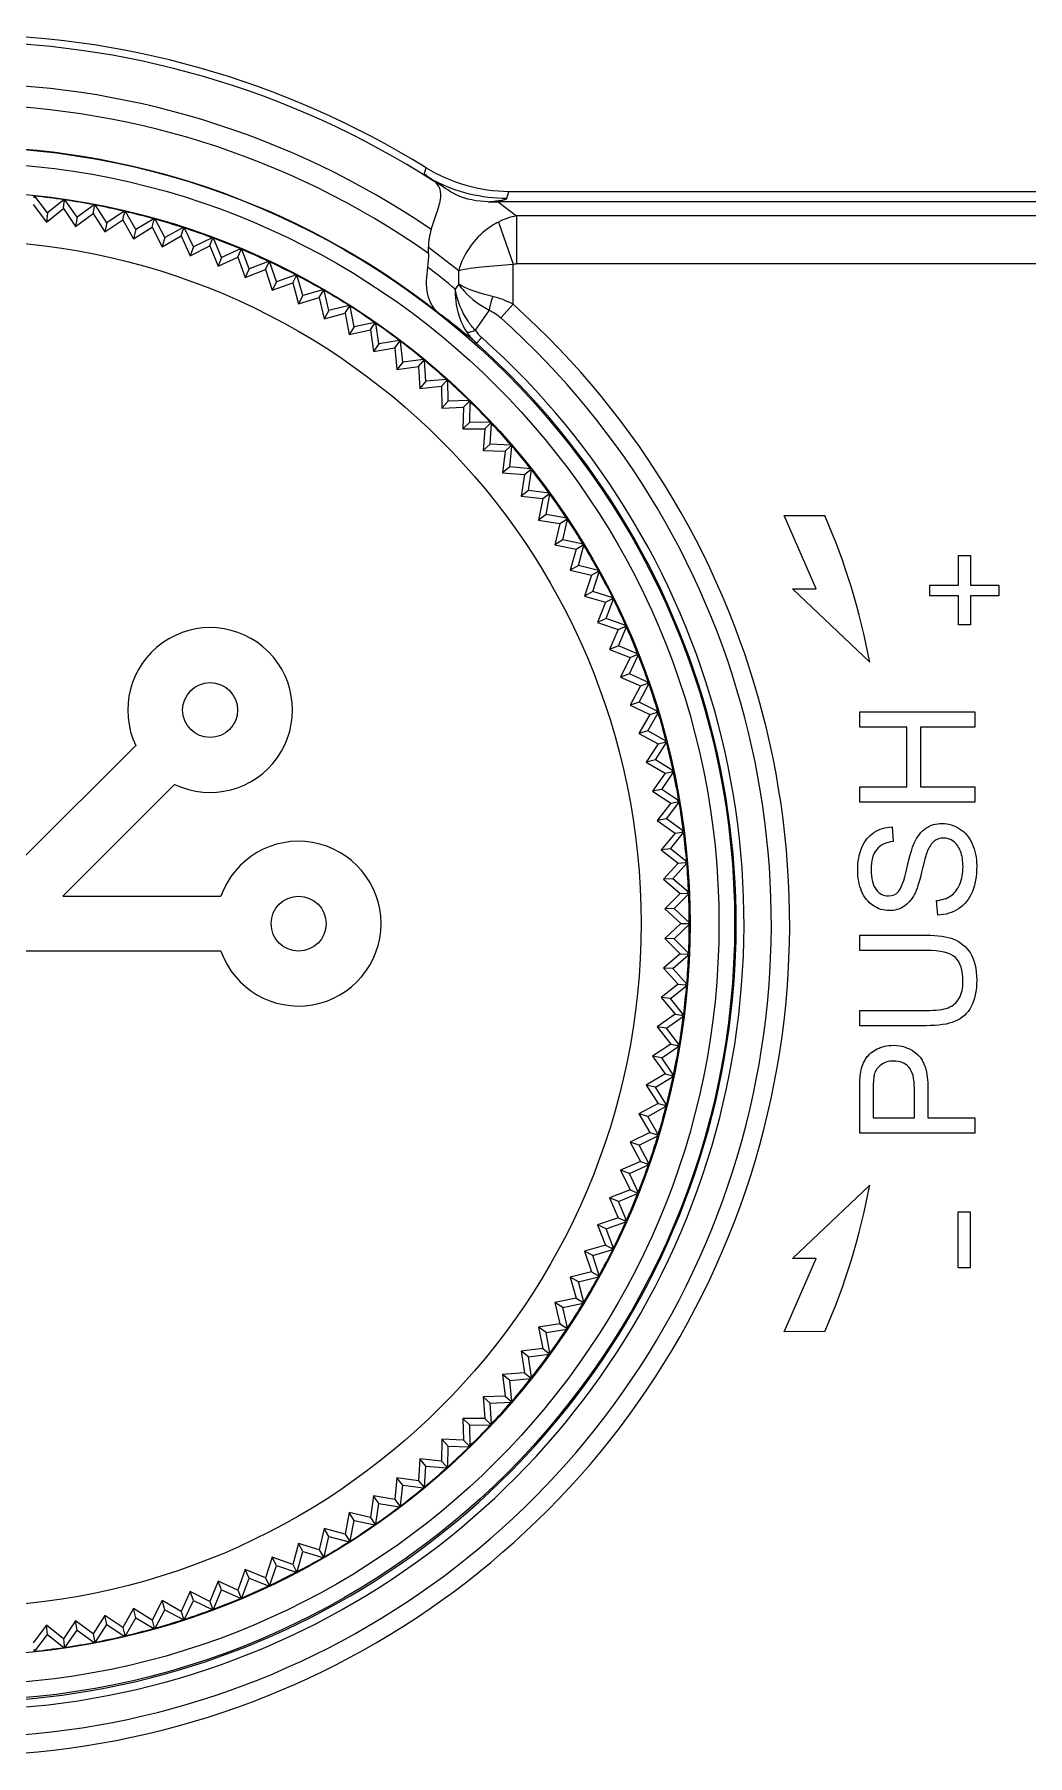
# Model space of a CAD drawing. Header units: millimetres. Extents: x 7299 to 8631, y -553 to 367.
# Drawn here: x 7945.48 to 7964.46, y 80.09 to 113 of the extents above; entities that cross this region are included whole.
import ezdxf

# ---------------------------------------------------------------- set-up
doc = ezdxf.new("R2010")
doc.units = ezdxf.units.MM
doc.layers.get('0').update_dxf_attribs({"linetype": 'CONTINUOUS'})

msp = doc.modelspace()

# ---------------------------------------------------------------- linework, layer by layer
at = {"color": 7, "linetype": 'Continuous'}
for p, q in [((7952.926, 110.326), (7952.966, 110.445)), ((7945.468, 109.874), (7945.484, 109.903)), ((7945.726, 109.587), (7945.484, 109.903)), ((7954.504, 109.857), (7954.544, 109.995)), ((7954.544, 109.995), (7986.027, 109.995)), ((7945.454, 109.743), (7945.704, 109.408)), ((7945.704, 109.408), (7946.029, 109.67)), ((7945.726, 109.587), (7945.704, 109.408)), ((7946.039, 109.833), (7945.726, 109.587)), ((7946.029, 109.67), (7946.048, 109.801)), ((7946.029, 109.67), (7946.264, 109.325)), ((7946.039, 109.833), (7946.048, 109.801)), ((7946.048, 109.801), (7946.066, 109.829)), ((7946.294, 109.503), (7946.066, 109.829)), ((7946.264, 109.325), (7946.6, 109.574)), ((7946.617, 109.736), (7946.294, 109.503)), ((7946.6, 109.574), (7946.624, 109.703)), ((7946.6, 109.574), (7946.82, 109.219)), ((7946.617, 109.736), (7946.624, 109.703)), ((7946.624, 109.703), (7946.643, 109.731)), ((7946.858, 109.396), (7946.643, 109.731)), ((7947.19, 109.615), (7946.858, 109.396)), ((7947.166, 109.453), (7947.196, 109.582)), ((7947.19, 109.615), (7947.196, 109.582)), ((7947.196, 109.582), (7947.216, 109.609)), ((7947.416, 109.265), (7947.216, 109.609)), ((7985.828, 109.796), (7954.344, 109.796)), ((7954.344, 109.796), (7954.694, 109.526)), ((7946.294, 109.503), (7946.264, 109.325)), ((7946.82, 109.219), (7947.166, 109.453)), ((7946.858, 109.396), (7946.82, 109.219)), ((7947.166, 109.453), (7947.371, 109.09)), ((7947.371, 109.09), (7947.727, 109.309)), ((7947.416, 109.265), (7947.371, 109.09)), ((7947.758, 109.47), (7947.416, 109.265)), ((7947.727, 109.309), (7947.762, 109.436)), ((7947.727, 109.309), (7947.917, 108.937)), ((7947.758, 109.47), (7947.762, 109.436)), ((7947.762, 109.436), (7947.783, 109.462)), ((7947.969, 109.11), (7947.783, 109.462)), ((7948.319, 109.301), (7947.969, 109.11)), ((7948.281, 109.142), (7948.322, 109.267)), ((7948.319, 109.301), (7948.322, 109.267)), ((7948.322, 109.267), (7948.344, 109.293)), ((7948.515, 108.933), (7948.344, 109.293)), ((7954.349, 109.409), (7954.626, 108.601)), ((7954.694, 109.526), (7954.694, 108.612)), ((7985.852, 109.526), (7954.694, 109.526)), ((7947.917, 108.937), (7948.281, 109.142)), ((7947.969, 109.11), (7947.917, 108.937)), ((7948.281, 109.142), (7948.455, 108.762)), ((7948.455, 108.762), (7948.828, 108.952)), ((7948.515, 108.933), (7948.455, 108.762)), ((7948.872, 109.109), (7948.515, 108.933)), ((7948.828, 108.952), (7948.874, 109.075)), ((7948.828, 108.952), (7948.986, 108.565)), ((7948.872, 109.109), (7948.874, 109.075)), ((7948.874, 109.075), (7948.897, 109.099)), ((7949.053, 108.733), (7948.897, 109.099)), ((7953.009, 108.808), (7953.009, 108.928)), ((7953.009, 108.928), (7953.587, 108.482)), ((7948.986, 108.565), (7949.366, 108.738)), ((7949.053, 108.733), (7948.986, 108.565)), ((7949.417, 108.893), (7949.053, 108.733)), ((7949.366, 108.738), (7949.417, 108.86)), ((7949.366, 108.738), (7949.508, 108.346)), ((7949.417, 108.893), (7949.417, 108.86)), ((7949.417, 108.86), (7949.441, 108.883)), ((7949.582, 108.511), (7949.441, 108.883)), ((7949.952, 108.656), (7949.582, 108.511)), ((7949.895, 108.503), (7949.951, 108.622)), ((7949.952, 108.656), (7949.951, 108.622)), ((7949.951, 108.622), (7949.976, 108.644)), ((7950.101, 108.266), (7949.976, 108.644)), ((7954.626, 107.838), (7954.626, 108.601)), ((7985.852, 108.612), (7954.695, 108.612)), ((7949.582, 108.511), (7949.508, 108.346)), ((7949.508, 108.346), (7949.895, 108.503)), ((7949.895, 108.503), (7950.02, 108.104)), ((7950.101, 108.266), (7950.02, 108.104)), ((7950.477, 108.396), (7950.101, 108.266)), ((7950.414, 108.246), (7950.475, 108.362)), ((7950.477, 108.396), (7950.475, 108.362)), ((7950.475, 108.362), (7950.501, 108.383)), ((7950.609, 108.001), (7950.501, 108.383)), ((7953.587, 108.219), (7953.587, 108.482)), ((7950.02, 108.104), (7950.414, 108.246)), ((7950.414, 108.246), (7950.522, 107.842)), ((7950.609, 108.001), (7950.522, 107.842)), ((7950.522, 107.842), (7950.921, 107.967)), ((7950.991, 108.114), (7950.609, 108.001)), ((7950.921, 107.967), (7950.987, 108.081)), ((7950.921, 107.967), (7951.013, 107.559)), ((7950.991, 108.114), (7950.987, 108.081)), ((7950.987, 108.081), (7951.014, 108.101)), ((7951.106, 107.714), (7951.014, 108.101)), ((7953.587, 108.219), (7953.522, 108.125)), ((7951.106, 107.714), (7951.013, 107.559)), ((7951.013, 107.559), (7951.416, 107.667)), ((7951.492, 107.811), (7951.106, 107.714)), ((7951.416, 107.667), (7951.487, 107.778)), ((7951.416, 107.667), (7951.491, 107.256)), ((7951.492, 107.811), (7951.487, 107.778)), ((7951.487, 107.778), (7951.515, 107.797)), ((7951.591, 107.406), (7951.515, 107.797)), ((7954.169, 107.722), (7953.904, 107.338)), ((7954.626, 107.838), (7954.392, 107.577)), ((7951.591, 107.406), (7951.491, 107.256)), ((7951.491, 107.256), (7951.899, 107.346)), ((7951.981, 107.487), (7951.591, 107.406)), ((7951.899, 107.346), (7951.974, 107.455)), ((7951.899, 107.346), (7951.956, 106.932)), ((7951.981, 107.487), (7951.974, 107.455)), ((7951.974, 107.455), (7952.002, 107.472)), ((7952.062, 107.079), (7952.002, 107.472)), ((7952.062, 107.079), (7951.956, 106.932)), ((7951.956, 106.932), (7952.367, 107.006)), ((7952.455, 107.143), (7952.062, 107.079)), ((7952.367, 107.006), (7952.447, 107.111)), ((7952.367, 107.006), (7952.407, 106.59)), ((7952.455, 107.143), (7952.447, 107.111)), ((7952.447, 107.111), (7952.476, 107.127)), ((7952.519, 106.732), (7952.476, 107.127)), ((7954.027, 107.203), (7953.927, 107.091)), ((7952.519, 106.732), (7952.407, 106.59)), ((7952.407, 106.59), (7952.821, 106.646)), ((7952.914, 106.78), (7952.519, 106.732)), ((7952.821, 106.646), (7952.905, 106.748)), ((7952.821, 106.646), (7952.843, 106.229)), ((7952.914, 106.78), (7952.905, 106.748)), ((7952.905, 106.748), (7952.935, 106.763)), ((7952.961, 106.366), (7952.935, 106.763)), ((7952.961, 106.366), (7952.843, 106.229)), ((7953.358, 106.398), (7952.961, 106.366)), ((7953.259, 106.268), (7953.347, 106.366)), ((7953.358, 106.398), (7953.347, 106.366)), ((7953.347, 106.366), (7953.378, 106.38)), ((7953.388, 105.982), (7953.378, 106.38)), ((7952.843, 106.229), (7953.259, 106.268)), ((7953.259, 106.268), (7953.264, 105.85)), ((7953.388, 105.982), (7953.264, 105.85)), ((7953.785, 105.997), (7953.388, 105.982)), ((7953.681, 105.872), (7953.773, 105.966)), ((7953.785, 105.997), (7953.773, 105.966)), ((7953.773, 105.966), (7953.804, 105.979)), ((7953.798, 105.581), (7953.804, 105.979)), ((7953.264, 105.85), (7953.681, 105.872)), ((7953.681, 105.872), (7953.668, 105.454)), ((7953.798, 105.581), (7953.668, 105.454)), ((7953.668, 105.454), (7954.086, 105.458)), ((7954.196, 105.579), (7953.798, 105.581)), ((7954.086, 105.458), (7954.056, 105.041)), ((7954.086, 105.458), (7954.182, 105.548)), ((7954.196, 105.579), (7954.182, 105.548)), ((7954.182, 105.548), (7954.214, 105.56)), ((7954.19, 105.162), (7954.214, 105.56)), ((7954.19, 105.162), (7954.056, 105.041)), ((7954.056, 105.041), (7954.474, 105.028)), ((7954.588, 105.144), (7954.19, 105.162)), ((7954.474, 105.028), (7954.426, 104.613)), ((7954.474, 105.028), (7954.573, 105.114)), ((7954.565, 104.728), (7954.605, 105.124)), ((7954.588, 105.144), (7954.573, 105.114)), ((7954.573, 105.114), (7954.605, 105.124)), ((7954.565, 104.728), (7954.426, 104.613)), ((7954.962, 104.693), (7954.565, 104.728)), ((7954.843, 104.582), (7954.946, 104.663)), ((7954.922, 104.278), (7954.978, 104.672)), ((7954.962, 104.693), (7954.946, 104.663)), ((7954.946, 104.663), (7954.978, 104.672)), ((7954.426, 104.613), (7954.843, 104.582)), ((7954.843, 104.582), (7954.778, 104.169)), ((7954.922, 104.278), (7954.778, 104.169)), ((7954.778, 104.169), (7955.193, 104.12)), ((7955.317, 104.227), (7954.922, 104.278)), ((7955.193, 104.12), (7955.111, 103.711)), ((7955.193, 104.12), (7955.299, 104.198)), ((7955.259, 103.814), (7955.332, 104.205)), ((7955.317, 104.227), (7955.299, 104.198)), ((7955.299, 104.198), (7955.332, 104.205)), ((7955.259, 103.814), (7955.111, 103.711)), ((7955.111, 103.711), (7955.523, 103.645)), ((7955.651, 103.746), (7955.259, 103.814)), ((7955.523, 103.645), (7955.633, 103.718)), ((7955.577, 103.336), (7955.666, 103.724)), ((7955.651, 103.746), (7955.633, 103.718)), ((7955.633, 103.718), (7955.666, 103.724)), ((7959.811, 103.798), (7960.585, 103.795)), ((7960.421, 102.395), (7959.811, 103.798)), ((7955.523, 103.645), (7955.424, 103.239)), ((7955.577, 103.336), (7955.424, 103.239)), ((7955.966, 103.252), (7955.577, 103.336)), ((7955.424, 103.239), (7955.833, 103.156)), ((7955.833, 103.156), (7955.717, 102.755)), ((7955.833, 103.156), (7955.946, 103.224)), ((7955.874, 102.845), (7955.979, 103.229)), ((7955.966, 103.252), (7955.946, 103.224)), ((7955.946, 103.224), (7955.979, 103.229)), ((7963.143, 103.034), (7963.372, 103.034)), ((7963.143, 102.468), (7963.143, 103.034)), ((7963.372, 103.034), (7963.372, 102.468)), ((7955.874, 102.845), (7955.717, 102.755)), ((7955.717, 102.755), (7956.123, 102.655)), ((7956.259, 102.745), (7955.874, 102.845)), ((7956.123, 102.655), (7956.239, 102.718)), ((7956.15, 102.342), (7956.272, 102.721)), ((7956.259, 102.745), (7956.239, 102.718)), ((7956.239, 102.718), (7956.272, 102.721)), ((7956.123, 102.655), (7955.99, 102.259)), ((7956.15, 102.342), (7955.99, 102.259)), ((7956.531, 102.226), (7956.15, 102.342)), ((7959.968, 102.395), (7960.421, 102.395)), ((7961.445, 100.995), (7959.968, 102.395)), ((7962.591, 102.468), (7963.143, 102.468)), ((7962.591, 102.262), (7962.591, 102.468)), ((7963.372, 102.468), (7963.914, 102.468)), ((7963.914, 102.468), (7963.914, 102.262)), ((7955.99, 102.259), (7956.391, 102.142)), ((7956.391, 102.142), (7956.242, 101.751)), ((7956.391, 102.142), (7956.509, 102.2)), ((7956.406, 101.828), (7956.543, 102.202)), ((7956.531, 102.226), (7956.509, 102.2)), ((7956.509, 102.2), (7956.543, 102.202)), ((7963.143, 102.262), (7962.591, 102.262)), ((7963.143, 101.711), (7963.143, 102.262)), ((7963.914, 102.262), (7963.372, 102.262)), ((7963.372, 102.262), (7963.372, 101.711)), ((7956.406, 101.828), (7956.242, 101.751)), ((7956.242, 101.751), (7956.638, 101.618)), ((7956.781, 101.696), (7956.406, 101.828)), ((7956.781, 101.696), (7956.758, 101.671)), ((7963.372, 101.711), (7963.143, 101.711)), ((7956.638, 101.618), (7956.472, 101.234)), ((7956.638, 101.618), (7956.758, 101.671)), ((7956.639, 101.304), (7956.792, 101.672)), ((7956.758, 101.671), (7956.792, 101.672)), ((7956.639, 101.304), (7956.472, 101.234)), ((7956.472, 101.234), (7956.862, 101.084)), ((7957.008, 101.156), (7956.639, 101.304)), ((7956.862, 101.084), (7956.681, 100.708)), ((7956.85, 100.771), (7957.018, 101.131)), ((7956.862, 101.084), (7956.985, 101.132)), ((7957.008, 101.156), (7956.985, 101.132)), ((7956.985, 101.132), (7957.018, 101.131)), ((7956.85, 100.771), (7956.681, 100.708)), ((7956.681, 100.708), (7957.064, 100.541)), ((7957.213, 100.607), (7956.85, 100.771)), ((7957.064, 100.541), (7956.867, 100.173)), ((7957.039, 100.229), (7957.222, 100.582)), ((7957.064, 100.541), (7957.188, 100.585)), ((7957.213, 100.607), (7957.188, 100.585)), ((7957.188, 100.585), (7957.222, 100.582)), ((7957.039, 100.229), (7956.867, 100.173)), ((7956.867, 100.173), (7957.243, 99.991)), ((7957.395, 100.05), (7957.039, 100.229)), ((7957.395, 100.05), (7957.369, 100.029)), ((7961.252, 100.044), (7963.452, 100.044)), ((7961.252, 99.753), (7961.252, 100.044)), ((7963.452, 100.044), (7963.452, 99.753)), ((7957.243, 99.991), (7957.031, 99.631)), ((7957.205, 99.679), (7957.402, 100.025)), ((7957.243, 99.991), (7957.369, 100.029)), ((7957.369, 100.029), (7957.402, 100.025)), ((7962.155, 99.753), (7961.252, 99.753)), ((7962.155, 98.609), (7962.155, 99.753)), ((7963.452, 99.753), (7962.415, 99.753)), ((7962.415, 99.753), (7962.415, 98.609)), ((7947.414, 99.4), (7945.277, 97.263)), ((7957.205, 99.679), (7957.031, 99.631)), ((7957.031, 99.631), (7957.399, 99.433)), ((7957.399, 99.433), (7957.171, 99.082)), ((7957.553, 99.486), (7957.205, 99.679)), ((7957.347, 99.124), (7957.559, 99.461)), ((7957.399, 99.433), (7957.526, 99.466)), ((7957.553, 99.486), (7957.526, 99.466)), ((7957.526, 99.466), (7957.559, 99.461)), ((7957.347, 99.124), (7957.171, 99.082)), ((7957.171, 99.082), (7957.531, 98.869)), ((7957.687, 98.916), (7957.347, 99.124)), ((7957.531, 98.869), (7957.289, 98.528)), ((7957.467, 98.562), (7957.693, 98.89)), ((7957.531, 98.869), (7957.66, 98.897)), ((7957.687, 98.916), (7957.66, 98.897)), ((7957.66, 98.897), (7957.693, 98.89)), ((7948.157, 98.657), (7946.019, 96.52)), ((7957.467, 98.562), (7957.289, 98.528)), ((7957.289, 98.528), (7957.639, 98.3)), ((7957.797, 98.341), (7957.467, 98.562)), ((7961.252, 98.609), (7962.155, 98.609)), ((7961.252, 98.318), (7961.252, 98.609)), ((7962.415, 98.609), (7963.452, 98.609)), ((7963.452, 98.609), (7963.452, 98.318)), ((7957.639, 98.3), (7957.384, 97.97)), ((7957.562, 97.996), (7957.802, 98.315)), ((7957.639, 98.3), (7957.769, 98.322)), ((7957.797, 98.341), (7957.769, 98.322)), ((7957.769, 98.322), (7957.802, 98.315)), ((7963.452, 98.318), (7961.252, 98.318)), ((7957.562, 97.996), (7957.384, 97.97)), ((7957.384, 97.97), (7957.724, 97.728)), ((7957.724, 97.728), (7957.455, 97.408)), ((7957.883, 97.761), (7957.562, 97.996)), ((7957.634, 97.427), (7957.887, 97.735)), ((7957.724, 97.728), (7957.855, 97.744)), ((7957.883, 97.761), (7957.855, 97.744)), ((7957.855, 97.744), (7957.887, 97.735)), ((7961.871, 97.845), (7961.892, 97.566)), ((7957.634, 97.427), (7957.455, 97.408)), ((7957.455, 97.408), (7957.784, 97.152)), ((7957.945, 97.179), (7957.634, 97.427)), ((7957.784, 97.152), (7957.502, 96.844)), ((7957.682, 96.855), (7957.947, 97.152)), ((7957.784, 97.152), (7957.916, 97.163)), ((7957.945, 97.179), (7957.916, 97.163)), ((7957.916, 97.163), (7957.947, 97.152)), ((7957.682, 96.855), (7957.502, 96.844)), ((7957.502, 96.844), (7957.821, 96.574)), ((7957.983, 96.594), (7957.682, 96.855)), ((7946.019, 96.52), (7949.042, 96.52)), ((7957.821, 96.574), (7957.526, 96.278)), ((7957.706, 96.282), (7957.984, 96.568)), ((7957.821, 96.574), (7957.952, 96.58)), ((7957.983, 96.594), (7957.952, 96.58)), ((7957.952, 96.58), (7957.984, 96.568)), ((7962.745, 96.16), (7962.721, 96.435)), ((7957.706, 96.282), (7957.526, 96.278)), ((7957.526, 96.278), (7957.833, 95.995)), ((7958.009, 95.995), (7957.706, 96.282)), ((7957.833, 95.995), (7957.526, 95.712)), ((7957.706, 95.708), (7958.009, 95.995)), ((7957.833, 95.995), (7958.009, 95.995)), ((7961.252, 95.775), (7962.523, 95.775)), ((7961.252, 95.483), (7961.252, 95.775)), ((7949.042, 95.47), (7945.277, 95.47)), ((7957.706, 95.708), (7957.526, 95.712)), ((7957.526, 95.712), (7957.821, 95.416)), ((7957.984, 95.423), (7957.706, 95.708)), ((7962.521, 95.483), (7961.252, 95.483)), ((7957.821, 95.416), (7957.502, 95.146)), ((7957.682, 95.135), (7957.502, 95.146)), ((7957.502, 95.146), (7957.784, 94.838)), ((7957.682, 95.135), (7957.983, 95.396)), ((7957.947, 94.838), (7957.682, 95.135)), ((7957.821, 95.416), (7957.952, 95.411)), ((7957.984, 95.423), (7957.952, 95.411)), ((7957.952, 95.411), (7957.983, 95.396)), ((7957.784, 94.838), (7957.455, 94.582)), ((7957.634, 94.563), (7957.945, 94.812)), ((7957.784, 94.838), (7957.916, 94.827)), ((7957.947, 94.838), (7957.916, 94.827)), ((7957.916, 94.827), (7957.945, 94.812)), ((7957.634, 94.563), (7957.455, 94.582)), ((7957.455, 94.582), (7957.724, 94.263)), ((7957.887, 94.255), (7957.634, 94.563)), ((7957.724, 94.263), (7957.384, 94.02)), ((7957.562, 93.994), (7957.883, 94.229)), ((7957.724, 94.263), (7957.855, 94.246)), ((7957.887, 94.255), (7957.855, 94.246)), ((7957.855, 94.246), (7957.883, 94.229)), ((7961.252, 94.335), (7962.521, 94.335)), ((7961.252, 94.044), (7961.252, 94.335)), ((7957.562, 93.994), (7957.384, 94.02)), ((7957.384, 94.02), (7957.639, 93.69)), ((7957.802, 93.676), (7957.562, 93.994)), ((7962.523, 94.044), (7961.252, 94.044)), ((7957.639, 93.69), (7957.289, 93.462)), ((7957.467, 93.428), (7957.289, 93.462)), ((7957.289, 93.462), (7957.531, 93.121)), ((7957.467, 93.428), (7957.797, 93.65)), ((7957.639, 93.69), (7957.769, 93.668)), ((7957.802, 93.676), (7957.769, 93.668)), ((7957.769, 93.668), (7957.797, 93.65)), ((7957.531, 93.121), (7957.171, 92.908)), ((7957.693, 93.1), (7957.467, 93.428)), ((7957.531, 93.121), (7957.66, 93.094)), ((7957.347, 92.867), (7957.171, 92.908)), ((7957.171, 92.908), (7957.399, 92.557)), ((7957.347, 92.867), (7957.687, 93.074)), ((7957.559, 92.53), (7957.347, 92.867)), ((7957.693, 93.1), (7957.66, 93.094)), ((7957.66, 93.094), (7957.687, 93.074)), ((7961.252, 91.99), (7961.252, 92.82)), ((7961.511, 92.844), (7961.511, 92.281)), ((7962.298, 92.281), (7962.298, 92.85)), ((7962.557, 92.845), (7962.557, 92.281)), ((7957.399, 92.557), (7957.031, 92.36)), ((7957.205, 92.311), (7957.553, 92.504)), ((7957.399, 92.557), (7957.526, 92.525)), ((7957.559, 92.53), (7957.526, 92.525)), ((7957.526, 92.525), (7957.553, 92.504)), ((7957.205, 92.311), (7957.031, 92.36)), ((7957.031, 92.36), (7957.243, 92)), ((7957.402, 91.965), (7957.205, 92.311)), ((7961.511, 92.281), (7962.298, 92.281)), ((7962.557, 92.281), (7963.452, 92.281)), ((7963.452, 92.281), (7963.452, 91.99)), ((7957.243, 92), (7956.867, 91.817)), ((7957.039, 91.762), (7956.867, 91.817)), ((7956.867, 91.817), (7957.064, 91.449)), ((7957.039, 91.762), (7957.395, 91.94)), ((7957.243, 92), (7957.369, 91.962)), ((7957.402, 91.965), (7957.369, 91.962)), ((7957.369, 91.962), (7957.395, 91.94)), ((7963.452, 91.99), (7961.252, 91.99)), ((7957.222, 91.408), (7957.039, 91.762)), ((7957.064, 91.449), (7956.681, 91.283)), ((7956.85, 91.22), (7956.681, 91.283)), ((7956.681, 91.283), (7956.862, 90.906)), ((7956.85, 91.22), (7957.213, 91.383)), ((7957.018, 90.859), (7956.85, 91.22)), ((7957.064, 91.449), (7957.188, 91.406)), ((7957.222, 91.408), (7957.188, 91.406)), ((7957.188, 91.406), (7957.213, 91.383)), ((7956.862, 90.906), (7956.472, 90.756)), ((7956.639, 90.686), (7957.008, 90.834)), ((7956.862, 90.906), (7956.985, 90.858)), ((7957.018, 90.859), (7956.985, 90.858)), ((7956.985, 90.858), (7957.008, 90.834)), ((7959.968, 89.595), (7961.445, 90.995)), ((7956.639, 90.686), (7956.472, 90.756)), ((7956.472, 90.756), (7956.638, 90.373)), ((7956.792, 90.319), (7956.639, 90.686)), ((7956.638, 90.373), (7956.242, 90.239)), ((7956.406, 90.162), (7956.242, 90.239)), ((7956.242, 90.239), (7956.391, 89.849)), ((7956.406, 90.162), (7956.781, 90.294)), ((7956.543, 89.788), (7956.406, 90.162)), ((7956.638, 90.373), (7956.758, 90.319)), ((7956.792, 90.319), (7956.758, 90.319)), ((7956.758, 90.319), (7956.781, 90.294)), ((7963.37, 90.482), (7963.131, 90.482)), ((7963.131, 90.482), (7963.131, 89.42)), ((7963.37, 89.42), (7963.37, 90.482)), ((7956.391, 89.849), (7955.99, 89.732)), ((7956.391, 89.849), (7956.509, 89.79)), ((7956.15, 89.648), (7955.99, 89.732)), ((7955.99, 89.732), (7956.123, 89.336)), ((7956.15, 89.648), (7956.531, 89.765)), ((7956.272, 89.269), (7956.15, 89.648)), ((7956.543, 89.788), (7956.509, 89.79)), ((7956.509, 89.79), (7956.531, 89.765)), ((7959.811, 88.192), (7960.421, 89.595)), ((7960.421, 89.595), (7959.968, 89.595)), ((7956.123, 89.336), (7955.717, 89.236)), ((7955.874, 89.145), (7955.717, 89.236)), ((7955.717, 89.236), (7955.833, 88.834)), ((7955.874, 89.145), (7956.259, 89.246)), ((7956.123, 89.336), (7956.239, 89.272)), ((7956.272, 89.269), (7956.239, 89.272)), ((7956.239, 89.272), (7956.259, 89.246)), ((7963.131, 89.42), (7963.37, 89.42)), ((7955.979, 88.761), (7955.874, 89.145)), ((7955.833, 88.834), (7955.424, 88.751)), ((7955.577, 88.654), (7955.424, 88.751)), ((7955.424, 88.751), (7955.523, 88.345)), ((7955.577, 88.654), (7955.966, 88.739)), ((7955.666, 88.266), (7955.577, 88.654)), ((7955.833, 88.834), (7955.946, 88.766)), ((7955.979, 88.761), (7955.946, 88.766)), ((7955.946, 88.766), (7955.966, 88.739)), ((7955.523, 88.345), (7955.111, 88.28)), ((7955.259, 88.176), (7955.111, 88.28)), ((7955.111, 88.28), (7955.193, 87.87)), ((7955.259, 88.176), (7955.651, 88.244)), ((7955.523, 88.345), (7955.633, 88.272)), ((7955.666, 88.266), (7955.633, 88.272)), ((7955.633, 88.272), (7955.651, 88.244)), ((7960.585, 88.195), (7959.811, 88.192)), ((7955.193, 87.87), (7954.778, 87.821)), ((7955.193, 87.87), (7955.299, 87.792)), ((7955.332, 87.785), (7955.259, 88.176)), ((7954.922, 87.712), (7954.778, 87.821)), ((7954.778, 87.821), (7954.843, 87.409)), ((7954.922, 87.712), (7955.317, 87.764)), ((7954.978, 87.318), (7954.922, 87.712)), ((7955.332, 87.785), (7955.299, 87.792)), ((7955.299, 87.792), (7955.317, 87.764)), ((7954.843, 87.409), (7954.426, 87.378)), ((7954.565, 87.262), (7954.426, 87.378)), ((7954.426, 87.378), (7954.474, 86.963)), ((7954.565, 87.262), (7954.962, 87.297)), ((7954.605, 86.866), (7954.565, 87.262)), ((7954.843, 87.409), (7954.946, 87.327)), ((7954.978, 87.318), (7954.946, 87.327)), ((7954.946, 87.327), (7954.962, 87.297)), ((7954.474, 86.963), (7954.056, 86.949)), ((7954.19, 86.828), (7954.056, 86.949)), ((7954.056, 86.949), (7954.086, 86.532)), ((7954.474, 86.963), (7954.573, 86.876)), ((7954.605, 86.866), (7954.573, 86.876)), ((7954.573, 86.876), (7954.588, 86.846)), ((7954.19, 86.828), (7954.588, 86.846)), ((7954.214, 86.431), (7954.19, 86.828)), ((7953.798, 86.41), (7953.668, 86.536)), ((7954.086, 86.532), (7953.668, 86.536)), ((7953.668, 86.536), (7953.681, 86.119)), ((7953.798, 86.41), (7954.196, 86.411)), ((7953.804, 86.012), (7953.798, 86.41)), ((7954.086, 86.532), (7954.182, 86.442)), ((7954.214, 86.431), (7954.182, 86.442)), ((7954.182, 86.442), (7954.196, 86.411)), ((7953.264, 86.14), (7953.259, 85.722)), ((7953.388, 86.008), (7953.264, 86.14)), ((7953.681, 86.119), (7953.264, 86.14)), ((7953.378, 85.61), (7953.388, 86.008)), ((7953.388, 86.008), (7953.785, 85.993)), ((7953.681, 86.119), (7953.773, 86.024)), ((7953.804, 86.012), (7953.773, 86.024)), ((7953.773, 86.024), (7953.785, 85.993)), ((7952.843, 85.761), (7952.821, 85.344)), ((7952.961, 85.624), (7952.843, 85.761)), ((7953.259, 85.722), (7952.843, 85.761)), ((7952.935, 85.227), (7952.961, 85.624)), ((7952.961, 85.624), (7953.358, 85.593)), ((7953.259, 85.722), (7953.347, 85.624)), ((7953.378, 85.61), (7953.347, 85.624)), ((7953.347, 85.624), (7953.358, 85.593)), ((7952.407, 85.4), (7952.367, 84.984)), ((7952.519, 85.259), (7952.407, 85.4)), ((7952.821, 85.344), (7952.407, 85.4)), ((7952.476, 84.863), (7952.519, 85.259)), ((7952.519, 85.259), (7952.914, 85.21)), ((7952.821, 85.344), (7952.905, 85.242)), ((7952.935, 85.227), (7952.905, 85.242)), ((7952.905, 85.242), (7952.914, 85.21)), ((7951.956, 85.058), (7951.899, 84.644)), ((7952.062, 84.912), (7951.956, 85.058)), ((7952.367, 84.984), (7951.956, 85.058)), ((7952.002, 84.518), (7952.062, 84.912)), ((7952.062, 84.912), (7952.455, 84.847)), ((7952.367, 84.984), (7952.447, 84.879)), ((7951.491, 84.735), (7951.416, 84.324)), ((7951.591, 84.584), (7951.491, 84.735)), ((7951.899, 84.644), (7951.491, 84.735)), ((7951.515, 84.193), (7951.591, 84.584)), ((7951.591, 84.584), (7951.981, 84.503)), ((7951.899, 84.644), (7951.974, 84.536)), ((7952.476, 84.863), (7952.447, 84.879)), ((7952.447, 84.879), (7952.455, 84.847)), ((7951.013, 84.431), (7950.921, 84.024)), ((7951.106, 84.277), (7951.013, 84.431)), ((7951.416, 84.324), (7951.013, 84.431)), ((7951.014, 83.889), (7951.106, 84.277)), ((7951.106, 84.277), (7951.492, 84.179)), ((7951.416, 84.324), (7951.487, 84.212)), ((7952.002, 84.518), (7951.974, 84.536)), ((7951.974, 84.536), (7951.981, 84.503)), ((7950.522, 84.148), (7950.414, 83.745)), ((7950.501, 83.607), (7950.609, 83.99)), ((7950.609, 83.99), (7950.522, 84.148)), ((7950.921, 84.024), (7950.522, 84.148)), ((7950.609, 83.99), (7950.991, 83.876)), ((7950.921, 84.024), (7950.987, 83.909)), ((7951.014, 83.889), (7950.987, 83.909)), ((7950.987, 83.909), (7950.991, 83.876)), ((7951.515, 84.193), (7951.487, 84.212)), ((7951.487, 84.212), (7951.492, 84.179)), ((7949.508, 83.645), (7949.366, 83.252)), ((7949.582, 83.48), (7949.508, 83.645)), ((7949.895, 83.487), (7949.508, 83.645)), ((7950.02, 83.886), (7949.895, 83.487)), ((7949.976, 83.346), (7950.101, 83.724)), ((7950.101, 83.724), (7950.02, 83.886)), ((7950.414, 83.745), (7950.02, 83.886)), ((7950.101, 83.724), (7950.477, 83.595)), ((7950.414, 83.745), (7950.475, 83.628)), ((7950.501, 83.607), (7950.475, 83.628)), ((7950.475, 83.628), (7950.477, 83.595)), ((7948.986, 83.425), (7948.828, 83.039)), ((7948.897, 82.891), (7949.053, 83.257)), ((7949.053, 83.257), (7948.986, 83.425)), ((7949.366, 83.252), (7948.986, 83.425)), ((7949.053, 83.257), (7949.417, 83.097)), ((7949.366, 83.252), (7949.417, 83.13)), ((7949.441, 83.107), (7949.582, 83.48)), ((7949.582, 83.48), (7949.952, 83.335)), ((7949.895, 83.487), (7949.951, 83.368)), ((7949.976, 83.346), (7949.951, 83.368)), ((7949.951, 83.368), (7949.952, 83.335)), ((7947.917, 83.053), (7947.727, 82.681)), ((7947.969, 82.88), (7947.917, 83.053)), ((7948.281, 82.848), (7947.917, 83.053)), ((7948.455, 83.228), (7948.281, 82.848)), ((7948.344, 82.698), (7948.515, 83.057)), ((7948.515, 83.057), (7948.455, 83.228)), ((7948.828, 83.039), (7948.455, 83.228)), ((7948.515, 83.057), (7948.872, 82.882)), ((7948.828, 83.039), (7948.874, 82.915)), ((7949.441, 83.107), (7949.417, 83.13)), ((7949.417, 83.13), (7949.417, 83.097)), ((7946.264, 82.665), (7946.029, 82.32)), ((7946.294, 82.487), (7946.264, 82.665)), ((7946.6, 82.417), (7946.264, 82.665)), ((7946.82, 82.771), (7946.6, 82.417)), ((7946.643, 82.259), (7946.858, 82.595)), ((7946.858, 82.595), (7946.82, 82.771)), ((7947.166, 82.537), (7946.82, 82.771)), ((7946.858, 82.595), (7947.19, 82.376)), ((7947.371, 82.901), (7947.166, 82.537)), ((7947.216, 82.382), (7947.416, 82.726)), ((7947.416, 82.726), (7947.371, 82.901)), ((7947.727, 82.681), (7947.371, 82.901)), ((7947.416, 82.726), (7947.758, 82.521)), ((7947.727, 82.681), (7947.762, 82.554)), ((7947.783, 82.528), (7947.969, 82.88)), ((7947.969, 82.88), (7948.319, 82.69)), ((7948.281, 82.848), (7948.322, 82.723)), ((7948.322, 82.723), (7948.319, 82.69)), ((7948.344, 82.698), (7948.322, 82.723)), ((7948.874, 82.915), (7948.872, 82.882)), ((7948.897, 82.891), (7948.874, 82.915)), ((7945.704, 82.583), (7945.454, 82.247)), ((7945.484, 82.087), (7945.726, 82.403)), ((7945.726, 82.403), (7945.704, 82.583)), ((7946.029, 82.32), (7945.704, 82.583)), ((7945.726, 82.403), (7946.039, 82.157)), ((7946.029, 82.32), (7946.048, 82.19)), ((7946.066, 82.161), (7946.294, 82.487)), ((7946.294, 82.487), (7946.617, 82.254)), ((7946.6, 82.417), (7946.624, 82.287)), ((7946.624, 82.287), (7946.617, 82.254)), ((7946.643, 82.259), (7946.624, 82.287)), ((7947.166, 82.537), (7947.196, 82.409)), ((7947.196, 82.409), (7947.19, 82.376)), ((7947.216, 82.382), (7947.196, 82.409)), ((7947.762, 82.554), (7947.758, 82.521)), ((7947.783, 82.528), (7947.762, 82.554)), ((7945.484, 82.087), (7945.468, 82.116)), ((7946.048, 82.19), (7946.039, 82.157)), ((7946.066, 82.161), (7946.048, 82.19))]:
    msp.add_line(p, q, dxfattribs=at)
for centre, radius in [((7944.009, 95.995), 14.853), ((7944.009, 95.995), 14.553), ((7944.009, 95.995), 14), ((7944.009, 95.995), 13.065), ((7948.835, 100.079), 0.525), ((7950.527, 95.995), 0.525)]:
    msp.add_circle(centre, radius, dxfattribs=at)
for centre, radius, start, end in [((7944.009, 95.995), 17, 58.2083, 121.7917), ((7944.009, 95.995), 16.862, 57.2973, 122.7027), ((7944.009, 95.995), 16.063, 55.7015, 124.2985), ((7944.009, 95.995), 15.658, 54.9159, 125.0841), ((7944.009, 95.995), 14.858, 51.8489, 128.1511), ((7943.34, 97.109), 16.328, 53.2044, 54.045), ((7944.009, 95.995), 13.986, 81.6542, 83.9458), ((7944.009, 95.995), 13.986, 79.2542, 81.5458), ((7944.009, 95.995), 13.986, 76.8542, 79.1458), ((7944.009, 95.995), 13.986, 74.4542, 76.7458), ((7954.351, 122.847), 13.051, 269.1283, 269.9706), ((7944.009, 95.995), 13.986, 72.0542, 74.3458), ((7944.009, 95.995), 13.986, 69.6542, 71.9458), ((7944.009, 95.995), 13.986, 67.2542, 69.5458), ((7944.009, 95.995), 13.986, 64.8542, 67.1458), ((7944.009, 95.995), 13.986, 62.4542, 64.7458), ((7944.009, 95.995), 13.986, 60.0542, 62.3458), ((7943.447, 95.984), 15.777, 50.3125, 52.7769), ((7944.009, 95.995), 13.986, 57.6542, 59.9458), ((7944.009, 95.995), 15.905, 131.8758, 48.1242), ((7944.009, 95.995), 13.986, 55.2542, 57.5458), ((7944.49, 95.989), 14.571, 49.6333, 53.3489), ((7944.009, 95.995), 15.554, 131.8652, 48.1244), ((7944.009, 95.995), 13.986, 52.8542, 55.1458), ((7944.009, 95.995), 15.032, 131.7898, 48.2071), ((7944.009, 95.995), 14.882, 131.7907, 48.2093), ((7944.009, 95.995), 13.986, 50.4542, 52.7458), ((7944.009, 95.995), 13.986, 48.0542, 50.3458), ((7944.009, 95.995), 13.986, 45.6542, 47.9458), ((7944.009, 95.995), 13.986, 43.2542, 45.5458), ((7944.009, 95.995), 13.986, 40.8542, 43.1458), ((7944.009, 95.995), 13.986, 38.4542, 40.7458), ((7944.009, 95.995), 13.986, 36.0542, 38.3458), ((7944.009, 95.995), 13.986, 33.6542, 35.9458), ((7944.009, 95.995), 13.986, 31.2542, 33.5458), ((7948.705, 98.614), 12.961, 10.5859, 23.562), ((7944.009, 95.995), 13.986, 28.8542, 31.1458), ((7944.009, 95.995), 13.986, 26.4542, 28.7458), ((7944.009, 95.995), 13.986, 24.0542, 26.3458), ((7948.835, 100.079), 1.575, 244.4712, 205.5288), ((7944.009, 95.995), 13.986, 21.6542, 23.9458), ((7944.009, 95.995), 13.986, 19.2542, 21.5458), ((7944.009, 95.995), 13.986, 16.8542, 19.1458), ((7944.009, 95.995), 13.986, 14.4542, 16.7458), ((7944.009, 95.995), 13.986, 12.0542, 14.3458), ((7944.009, 95.995), 13.986, 9.6542, 11.9458), ((7944.009, 95.995), 13.986, 7.2542, 9.5458), ((7944.009, 95.995), 13.986, 4.8542, 7.1458), ((7950.527, 95.995), 1.575, 199.4712, 160.5288), ((7944.009, 95.995), 13.986, 2.4542, 4.7458), ((7944.009, 95.995), 13.986, 0.0542, 2.3458), ((7944.009, 95.995), 13.986, 357.6542, 359.9458), ((7944.009, 95.995), 13.986, 355.2542, 357.5458), ((7944.009, 95.995), 13.986, 352.8542, 355.1458), ((7944.009, 95.995), 13.986, 350.4542, 352.7458), ((7944.009, 95.995), 13.986, 348.0542, 350.3458), ((7944.009, 95.995), 13.986, 345.6542, 347.9458), ((7944.009, 95.995), 13.986, 343.2542, 345.5458), ((7944.009, 95.995), 13.986, 340.8542, 343.1458), ((7944.009, 95.995), 13.986, 338.4542, 340.7458), ((7944.009, 95.995), 13.986, 336.0542, 338.3458), ((7948.705, 93.376), 12.961, 336.438, 349.4141), ((7944.009, 95.995), 13.986, 333.6542, 335.9458), ((7944.009, 95.995), 13.986, 331.2542, 333.5458), ((7944.009, 95.995), 13.986, 328.8542, 331.1458), ((7944.009, 95.995), 13.986, 326.4542, 328.7458), ((7944.009, 95.995), 13.986, 324.0542, 326.3458), ((7944.009, 95.995), 13.986, 321.6542, 323.9458), ((7944.009, 95.995), 13.986, 319.2542, 321.5458), ((7944.009, 95.995), 13.986, 316.8542, 319.1458), ((7944.009, 95.995), 13.986, 314.4542, 316.7458), ((7944.009, 95.995), 13.986, 312.0542, 314.3458), ((7944.009, 95.995), 13.986, 309.6542, 311.9458), ((7944.009, 95.995), 13.986, 307.2542, 309.5458), ((7944.009, 95.995), 13.986, 304.8542, 307.1458), ((7944.009, 95.995), 13.986, 302.4542, 304.7458), ((7944.009, 95.995), 13.986, 300.0542, 302.3458), ((7944.009, 95.995), 13.986, 295.2542, 297.5458), ((7944.009, 95.995), 13.986, 297.6542, 299.9458), ((7944.009, 95.995), 13.986, 292.8542, 295.1458), ((7944.009, 95.995), 13.986, 290.4542, 292.7458), ((7944.009, 95.995), 13.986, 285.6542, 287.9458), ((7944.009, 95.995), 13.986, 288.0542, 290.3458), ((7944.009, 95.995), 13.986, 280.8542, 283.1458), ((7944.009, 95.995), 13.986, 283.2542, 285.5458), ((7944.009, 95.995), 13.986, 276.0542, 278.3458), ((7944.009, 95.995), 13.986, 278.4542, 280.7458)]:
    msp.add_arc(centre, radius, start, end, dxfattribs=at)
msp.add_ellipse((7954.395, 108.661), major_axis=(1.176, -0.907), ratio=0.80804, start_param=-2.857488, end_param=-2.584341, dxfattribs=at)
for points in [[(7952.966, 110.445), (7953.431, 110.156), (7953.997, 109.995), (7954.544, 109.995)], [(7954.504, 109.857), (7954.03, 109.857), (7953.543, 109.976), (7953.122, 110.195)], [(7954.694, 109.526), (7954.575, 109.505), (7954.457, 109.465), (7954.349, 109.409)], [(7953.009, 108.808), (7953.009, 108.721), (7953.004, 108.633), (7952.991, 108.547)], [(7954.626, 108.601), (7954.648, 108.609), (7954.671, 108.612), (7954.695, 108.612)], [(7954.626, 107.838), (7954.503, 107.902), (7954.372, 107.955), (7954.236, 107.986)], [(7954.169, 107.722), (7954.252, 107.689), (7954.326, 107.636), (7954.392, 107.577)], [(7953.743, 107.3), (7953.795, 107.223), (7953.858, 107.153), (7953.927, 107.091)], [(7953.904, 107.338), (7953.939, 107.288), (7953.982, 107.243), (7954.027, 107.202)], [(7961.294, 97.449), (7961.346, 97.574), (7961.423, 97.67), (7961.525, 97.737)], [(7961.525, 97.737), (7961.627, 97.803), (7961.742, 97.839), (7961.871, 97.845)], [(7962.294, 97.536), (7962.353, 97.664), (7962.428, 97.758), (7962.519, 97.819)], [(7962.519, 97.819), (7962.608, 97.88), (7962.713, 97.911), (7962.83, 97.911)], [(7962.83, 97.911), (7962.947, 97.911), (7963.058, 97.877), (7963.162, 97.81)], [(7963.162, 97.81), (7963.266, 97.743), (7963.347, 97.647), (7963.403, 97.521)], [(7961.214, 97.019), (7961.214, 97.181), (7961.241, 97.325), (7961.294, 97.449)], [(7961.578, 97.413), (7961.507, 97.326), (7961.471, 97.199), (7961.471, 97.031)], [(7961.892, 97.566), (7961.754, 97.551), (7961.649, 97.5), (7961.578, 97.413)], [(7962.154, 97.049), (7962.208, 97.286), (7962.254, 97.448), (7962.294, 97.536)], [(7962.675, 97.57), (7962.623, 97.53), (7962.58, 97.464), (7962.544, 97.373)], [(7962.854, 97.631), (7962.785, 97.631), (7962.725, 97.61), (7962.675, 97.57)], [(7963.043, 97.568), (7962.986, 97.61), (7962.923, 97.631), (7962.854, 97.631)], [(7963.178, 97.379), (7963.145, 97.463), (7963.1, 97.526), (7963.043, 97.568)], [(7963.403, 97.521), (7963.459, 97.395), (7963.489, 97.254), (7963.489, 97.098)], [(7962.544, 97.373), (7962.521, 97.313), (7962.485, 97.182), (7962.437, 96.981)], [(7963.164, 96.747), (7963.207, 96.846), (7963.228, 96.959), (7963.228, 97.085)], [(7963.228, 97.085), (7963.228, 97.196), (7963.211, 97.293), (7963.178, 97.379)], [(7963.489, 97.098), (7963.489, 96.899), (7963.459, 96.732), (7963.402, 96.597)], [(7961.289, 96.615), (7961.24, 96.735), (7961.214, 96.87), (7961.214, 97.019)], [(7961.471, 97.031), (7961.471, 96.854), (7961.504, 96.726), (7961.568, 96.645)], [(7961.996, 96.61), (7962.047, 96.666), (7962.099, 96.811), (7962.154, 97.049)], [(7962.437, 96.981), (7962.389, 96.778), (7962.343, 96.637), (7962.3, 96.556)], [(7962.992, 96.525), (7963.063, 96.573), (7963.12, 96.646), (7963.164, 96.747)], [(7961.51, 96.339), (7961.414, 96.402), (7961.34, 96.493), (7961.289, 96.615)], [(7961.568, 96.645), (7961.633, 96.564), (7961.711, 96.525), (7961.801, 96.525)], [(7961.801, 96.525), (7961.88, 96.525), (7961.945, 96.553), (7961.996, 96.61)], [(7962.3, 96.556), (7962.245, 96.451), (7962.176, 96.372), (7962.095, 96.321)], [(7962.721, 96.435), (7962.832, 96.447), (7962.922, 96.477), (7962.992, 96.525)], [(7963.402, 96.597), (7963.345, 96.462), (7963.258, 96.357), (7963.141, 96.28)], [(7961.82, 96.244), (7961.709, 96.244), (7961.606, 96.276), (7961.51, 96.339)], [(7962.095, 96.321), (7962.014, 96.27), (7961.922, 96.244), (7961.82, 96.244)], [(7963.141, 96.28), (7963.024, 96.204), (7962.892, 96.163), (7962.745, 96.16)], [(7962.523, 95.775), (7962.745, 95.775), (7962.92, 95.749), (7963.049, 95.699)], [(7963.081, 95.347), (7962.985, 95.437), (7962.797, 95.483), (7962.521, 95.483)], [(7963.049, 95.699), (7963.18, 95.648), (7963.287, 95.558), (7963.368, 95.428)], [(7963.368, 95.428), (7963.449, 95.297), (7963.489, 95.126), (7963.489, 94.915)], [(7963.227, 94.889), (7963.227, 95.102), (7963.178, 95.255), (7963.081, 95.347)], [(7963.154, 94.571), (7963.202, 94.658), (7963.227, 94.763), (7963.227, 94.889)], [(7963.489, 94.915), (7963.489, 94.708), (7963.453, 94.539), (7963.383, 94.409)], [(7962.944, 94.388), (7963.034, 94.424), (7963.105, 94.484), (7963.154, 94.571)], [(7962.521, 94.335), (7962.713, 94.335), (7962.854, 94.352), (7962.944, 94.388)], [(7963.075, 94.128), (7962.94, 94.071), (7962.757, 94.044), (7962.523, 94.044)], [(7963.383, 94.409), (7963.312, 94.277), (7963.21, 94.184), (7963.075, 94.128)], [(7961.377, 93.426), (7961.427, 93.498), (7961.498, 93.557), (7961.588, 93.601)], [(7961.588, 93.601), (7961.679, 93.647), (7961.78, 93.669), (7961.888, 93.669)], [(7961.888, 93.669), (7962.075, 93.669), (7962.235, 93.609), (7962.363, 93.49)], [(7962.363, 93.49), (7962.493, 93.37), (7962.557, 93.156), (7962.557, 92.845)], [(7961.252, 92.82), (7961.252, 92.965), (7961.259, 93.076), (7961.272, 93.154)], [(7961.272, 93.154), (7961.291, 93.262), (7961.325, 93.352), (7961.377, 93.426)], [(7961.661, 93.298), (7961.595, 93.252), (7961.552, 93.19), (7961.532, 93.115)], [(7961.897, 93.369), (7961.805, 93.369), (7961.727, 93.345), (7961.661, 93.298)], [(7962.193, 93.25), (7962.124, 93.328), (7962.024, 93.369), (7961.897, 93.369)], [(7962.298, 92.85), (7962.298, 93.037), (7962.263, 93.171), (7962.193, 93.25)], [(7961.532, 93.115), (7961.519, 93.066), (7961.511, 92.976), (7961.511, 92.844)]]:
    msp.add_open_spline(points, degree=3, dxfattribs=at)
for points, knots in [([(7953.061, 109.265), (7953.094, 109.368), (7953.16, 109.557), (7953.246, 109.812), (7953.251, 110.045), (7953.166, 110.158), (7953.117, 110.195)], [0, 0, 0, 0, 0.326239, 0.604788, 0.814341, 1, 1, 1, 1]), ([(7954.152, 109.797), (7953.943, 109.801), (7953.553, 109.866), (7953.259, 110.108), (7953.117, 110.195)], [0, 0, 0, 0, 0.558177, 1, 1, 1, 1]), ([(7954.152, 109.797), (7954.201, 109.801), (7954.285, 109.809), (7954.397, 109.822), (7954.46, 109.837), (7954.502, 109.847), (7954.504, 109.857)], [0, 0, 0, 0, 0.405013, 0.713676, 0.913481, 1, 1, 1, 1]), ([(7954.349, 109.409), (7954.257, 109.362), (7953.916, 109.139), (7953.664, 108.775), (7953.587, 108.483)], [0, 0, 0, 0, 0.255273, 1, 1, 1, 1]), ([(7953.587, 108.482), (7953.731, 108.517), (7954.078, 108.56), (7954.425, 108.59), (7954.626, 108.601)], [0, 0, 0, 0, 0.424131, 1, 1, 1, 1]), ([(7952.991, 108.547), (7952.965, 108.374), (7952.942, 108.063), (7953.086, 107.763), (7953.188, 107.68)], [0, 0, 0, 0, 0.570582, 1, 1, 1, 1]), ([(7953.522, 108.125), (7953.519, 108.051), (7953.529, 107.764), (7953.624, 107.477), (7953.743, 107.3)], [0, 0, 0, 0, 0.25797, 1, 1, 1, 1]), ([(7953.904, 107.338), (7953.854, 107.393), (7953.672, 107.624), (7953.558, 107.908), (7953.522, 108.125)], [0, 0, 0, 0, 0.253139, 1, 1, 1, 1]), ([(7954.236, 107.986), (7954.17, 108.002), (7953.948, 108.061), (7953.726, 108.137), (7953.587, 108.219)], [0, 0, 0, 0, 0.295329, 1, 1, 1, 1]), ([(7953.587, 108.219), (7953.618, 108.172), (7953.778, 107.97), (7953.993, 107.817), (7954.169, 107.722)], [0, 0, 0, 0, 0.220876, 1, 1, 1, 1]), ([(7954.236, 107.986), (7954.228, 107.963), (7954.199, 107.877), (7954.177, 107.788), (7954.169, 107.722)], [0, 0, 0, 0, 0.270414, 1, 1, 1, 1]), ([(7953.904, 107.338), (7953.872, 107.324), (7953.822, 107.304), (7953.763, 107.294), (7953.743, 107.3)], [0, 0, 0, 0, 0.623805, 1, 1, 1, 1])]:
    msp.add_open_spline(points, degree=3, knots=knots, dxfattribs=at)

doc.saveas('drawing.dxf')
